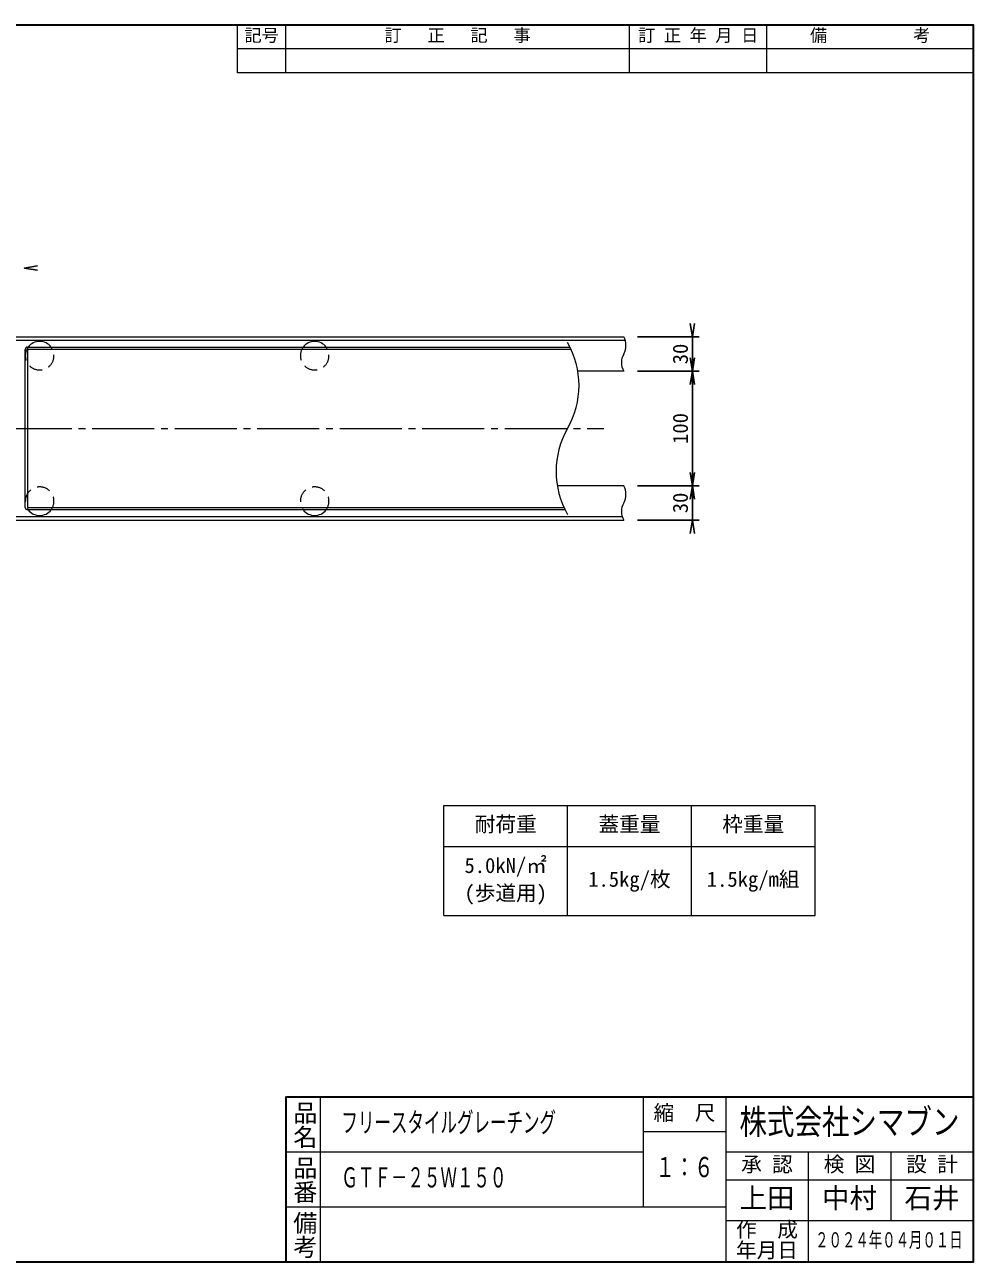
# Model space of a CAD drawing. Units: millimetres at full size, sheet at 1:6. Extents: x -892 to 819, y -632 to 522.
# Drawn here: x -9 to 819, y -558 to 522 of the extents above; entities that cross this region are included whole.
import ezdxf
from ezdxf.enums import TextEntityAlignment as Align

# ---------------------------------------------------------------- set-up
doc = ezdxf.new("R2010")
doc.units = ezdxf.units.MM
doc.header["$LTSCALE"] = 6
doc.linetypes.add('CHAIN2', pattern=[12, 9, -1, 1, -1])
doc.linetypes.add('DASHED2', pattern=[3, 2, -1])
for name, color, linetype, lineweight in [('0-0_計極細', 45, 'Continuous', 9), ('0-1_計細線', 3, 'Continuous', 18), ('0-7_枠細線', 171, 'Continuous', 18), ('0-8_枠中線', 5, 'Continuous', 30), ('0-9_枠極太', 5, 'Continuous', 30)]:
    doc.layers.add(name, color=color, linetype=linetype, lineweight=lineweight)
doc.layers.add('0-5_寸法線', color=7, linetype='Continuous')
doc.styles.add('@ＭＳ ゴシック', font='')
doc.styles.add('ＭＳ ゴシック', font='')
doc.styles.get('@ＭＳ ゴシック').set_extended_font_data('@MS Gothic')
doc.styles.get('ＭＳ ゴシック').set_extended_font_data('MS Gothic')

# ---------------------------------------------------------------- blocks, each defined once
blk = doc.blocks.new('open_arrow')
at = {"color": 0, "linetype": 'Continuous', "lineweight": -2}
blk.add_lwpolyline([(7.5, 1.25), (0, 0), (7.5, -1.25)], dxfattribs=at)

msp = doc.modelspace()

# ---------------------------------------------------------------- linework, layer by layer
at = {"layer": '0-0_計極細', "linetype": 'CHAIN2'}
msp.add_line((-525.788, 169.691), (496.556, 169.691), dxfattribs=at)
at = {"layer": '0-0_計極細'}
for centre, radius, start, end in [((500.867, 242.191), 15.062, 330.13717, 29.86283), ((399.662, 207.191), 75.312, 330.13717, 29.86283), ((526.992, 227.191), 15.062, 150.13717, 209.86283), ((530.287, 132.191), 75.312, 150.13717, 209.86283), ((500.867, 112.191), 15.062, 330.13717, 29.86283), ((526.992, 97.191), 15.062, 150.13717, 209.86283)]:
    msp.add_arc(centre, radius, start, end, dxfattribs=at)
at = {"layer": '0-1_計細線'}
for p, q in [((-518.237, 249.691), (513.93, 249.691)), ((-515.237, 246.691), (515.242, 246.691)), ((-8.237, 100.691), (-8.237, 238.691)), ((-6.237, 240.691), (467.114, 240.691)), ((-6.237, 238.691), (-6.237, 100.691)), ((468.07, 238.691), (-6.237, 238.691)), ((513.93, 219.691), (473.93, 219.691)), ((513.93, 119.691), (456.019, 119.691)), ((-6.237, 100.691), (461.878, 100.691)), ((462.835, 98.691), (-6.237, 98.691)), ((-518.237, 89.691), (513.93, 89.691)), ((-515.237, 92.691), (512.618, 92.691))]:
    msp.add_line(p, q, dxfattribs=at)
for centre, start, end in [((-6.237, 238.691), 90, 180), ((-6.237, 100.691), 180, 270)]:
    msp.add_arc(centre, 2, start, end, dxfattribs=at)
at = {"layer": '0-1_計細線', "linetype": 'DASHED2', "lineweight": 9}
for centre, start, end in [((4.263, 233.191), 143.1301, 36.8699), ((244.263, 233.191), 143.1301, 36.8699), ((4.263, 106.191), 323.1301, 216.8699), ((244.263, 106.191), 323.1301, 216.8699)]:
    msp.add_arc(centre, 12.5, start, end, dxfattribs=at)
at = {"layer": '0-1_計細線', "lineweight": 9}
for centre, start, end in [((4.263, 233.191), 36.8699, 143.1301), ((244.263, 233.191), 36.8699, 143.1301), ((4.263, 106.191), 216.8699, 323.1301), ((244.263, 106.191), 216.8699, 323.1301)]:
    msp.add_arc(centre, 12.5, start, end, dxfattribs=at)
at = {"layer": '0-5_寸法線'}
for p, q in [((525.93, 249.691), (579.93, 249.691)), ((573.93, 219.691), (573.93, 249.691)), ((525.93, 219.691), (579.93, 219.691)), ((573.93, 119.691), (573.93, 219.691)), ((525.93, 119.691), (579.93, 119.691)), ((573.93, 89.691), (573.93, 119.691)), ((525.93, 89.691), (579.93, 89.691))]:
    msp.add_line(p, q, dxfattribs=at)
at = {"layer": '0-7_枠細線'}
for p, q in [((177, 480), (177, 522)), ((219, 480), (219, 522)), ((519, 480), (519, 522)), ((639, 480), (639, 522)), ((819, 501), (177, 501)), ((819, 480), (177, 480)), ((357, -255.266), (357, -159.266)), ((357, -159.266), (681, -159.266)), ((465, -255.266), (465, -159.266)), ((573, -255.266), (573, -159.266)), ((357, -195.266), (681, -195.266)), ((249, -414), (249, -558)), ((531, -414), (531, -510)), ((603, -414), (603, -558)), ((531, -444), (603, -444)), ((531, -462), (219, -462)), ((819, -462), (603, -462)), ((675, -462), (675, -558)), ((747, -462), (747, -522)), ((603, -486), (819, -486)), ((603, -510), (219, -510)), ((819, -522), (603, -522))]:
    msp.add_line(p, q, dxfattribs=at)
msp.add_lwpolyline([(357, -255.266), (681, -255.266), (681, -159.266)], dxfattribs=at)
at = {"layer": '0-8_枠中線'}
msp.add_lwpolyline([(819, -414), (219, -414), (219, -558)], dxfattribs=at)
at = {"layer": '0-9_枠極太'}
msp.add_lwpolyline([(-819, -558), (-819, 522), (819, 522), (819, -558)], close=True, dxfattribs=at)

# ---------------------------------------------------------------- block references
at = {"layer": '0-5_寸法線', "xscale": 1.55, "yscale": 1.55}
msp.add_blockref('open_arrow', (-9.237, 309.691), dxfattribs=at)
for p, rotation in [((573.93, 249.691), 90), ((573.93, 219.691), 90), ((573.93, 219.691), 270), ((573.93, 119.691), 90), ((573.93, 119.691), 270), ((573.93, 89.691), 270)]:
    msp.add_blockref('open_arrow', p, dxfattribs=dict(at, rotation=rotation))

# ---------------------------------------------------------------- texts
at = {"layer": '0-5_寸法線', "style": 'ＭＳ ゴシック'}
for s, p in [('30', (573.93, 225.691)), ('100', (573.93, 156.191)), ('30', (573.93, 95.691))]:
    msp.add_text(s, height=13.2, rotation=90, dxfattribs=at).set_placement(p, align=Align.BOTTOM_LEFT)
at = {"layer": '0-7_枠細線', "style": 'ＭＳ ゴシック'}
for s, height, p in [('記号', 11, (183, 504)), ('訂\u3000 正\u3000 記\u3000 事', 11, (305.25, 504)), ('訂 正 年 月 日', 11, (526.5, 504)), ('備\u3000\u3000\u3000\u3000\u3000考', 11, (676.5, 504)), ('耐荷重', 13.2, (384, -186.266)), ('蓋重量', 13.2, (492, -186.266)), ('枠重量', 13.2, (600, -186.266)), ('5.0kN/㎡', 13.2, (375, -222.266)), ('1.5kg/枚', 13.2, (483, -234.266)), ('1.5kg/m組', 13.2, (586.5, -234.266)), ('(歩道用)', 13.2, (375, -246.266)), ('縮\u3000尺', 13.2, (540, -438)), ('検 図', 13.2, (688.5, -483)), ('設 計', 13.2, (760.5, -483)), ('承 認', 13.2, (616.5, -483)), ('上田', 17.6, (615, -516)), ('中村', 17.6, (687, -516)), ('石井', 17.6, (759, -516)), ('作\u3000成', 13.2, (612, -540)), ('年月日', 13.2, (612, -558))]:
    msp.add_text(s, height=height, dxfattribs=at).set_placement(p, align=Align.BOTTOM_LEFT)
at = {"layer": '0-7_枠細線', "style": '@ＭＳ ゴシック'}
for s, p in [('品名', (223.5, -417)), ('品番', (223.5, -465)), ('備考', (223.5, -513))]:
    msp.add_text(s, height=15.4, rotation=270, dxfattribs=at).set_placement(p, align=Align.BOTTOM_LEFT)
at = {"layer": '0-7_枠細線', "style": 'ＭＳ ゴシック'}
for s, height, width, p in [('株式会社シマブン', 21.99, 0.8, (615, -453)), ('フリースタイルグレーチング', 17.6, 0.6, (267.6, -450)), ('ＧＴＦ－２５Ｗ１５０', 17.6, 0.6, (267.6, -498)), ('１：６', 17.6, 0.7, (541.8, -489)), ('２０２４年０４月０１日', 13.2, 0.65, (681, -549))]:
    msp.add_text(s, height=height, dxfattribs=dict(at, width=width)).set_placement(p, align=Align.BOTTOM_LEFT)

doc.saveas('drawing.dxf')
